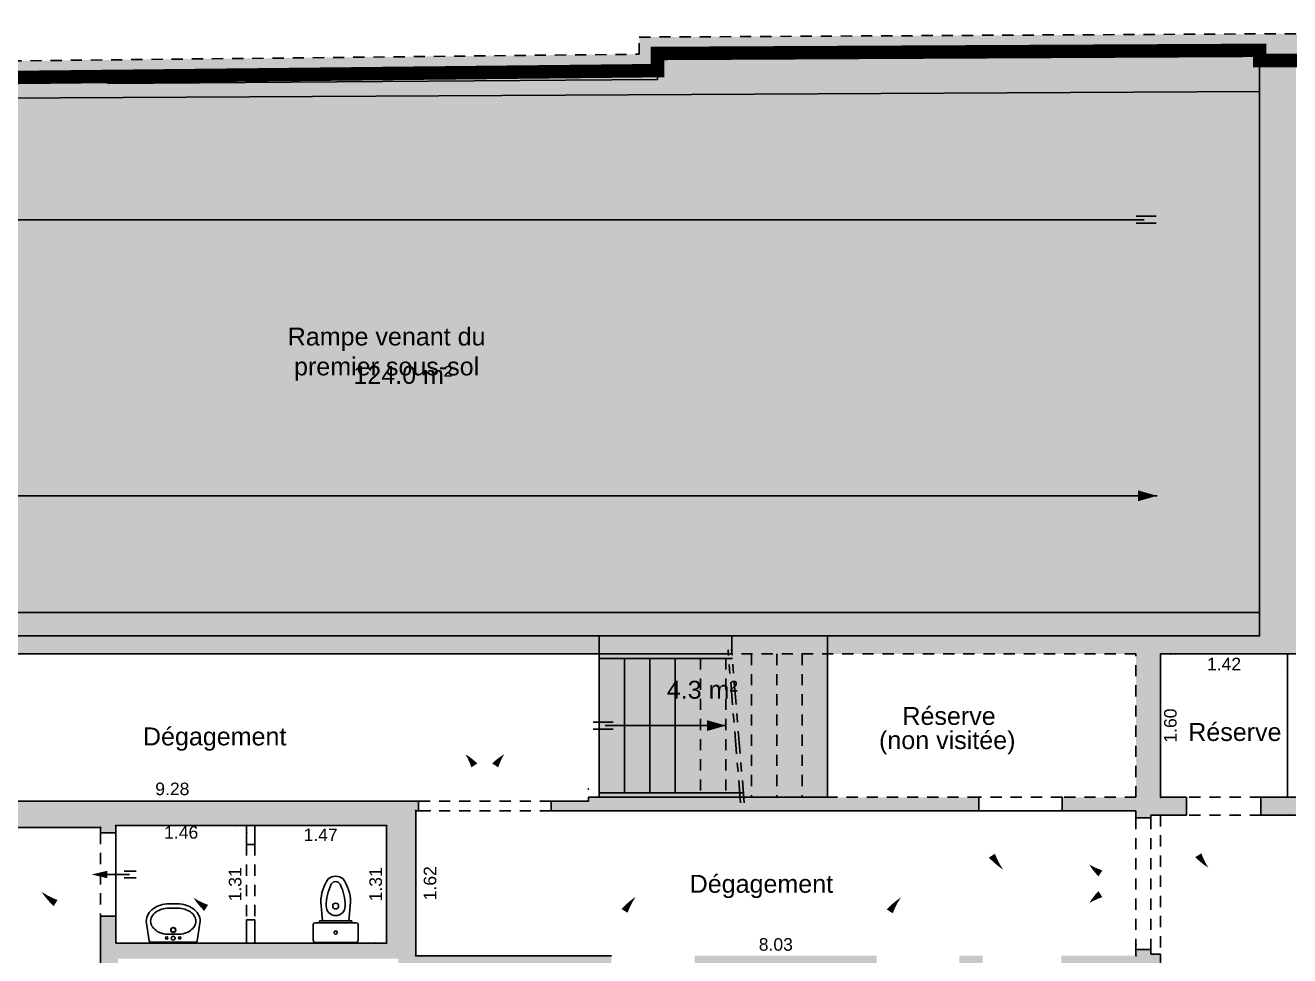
# Model space of a CAD drawing. Header units: metres. Extents: x 46.9 to 94.2, y 5.9 to 84.
# Drawn here: x 60.78 to 74.88, y 28.76 to 39.14 of the extents above; entities that cross this region are included whole.
import ezdxf
from ezdxf.enums import TextEntityAlignment as Align

# ---------------------------------------------------------------- set-up
doc = ezdxf.new("R2010")
doc.units = ezdxf.units.M
doc.header["$PDSIZE"] = 0.02
doc.linetypes.add('AXES', pattern=[2, 1.25, -0.25, 0.25, -0.25])
doc.linetypes.add('CACHE2', pattern=[0.1875, 0.125, -0.0625])
for name, color, linetype in [('GEX_BAT_cloison', 2, 'Continuous'), ('GEX_BAT_escalier_rampe', 6, 'Continuous'), ('GEX_BAT_linteau_cloison', 3, 'CACHE2'), ('GEX_BAT_linteau_mur', 6, 'CACHE2'), ('GEX_BAT_mur', 1, 'Continuous'), ('GEX_BAT_mur_bas', 150, 'Continuous'), ('GEX_EDS_sdp_3-h-180_su', 7, 'Continuous'), ('GEX_EDS_sdp_5-PK_su', 7, 'Continuous'), ('GEX_EXT_bordure', 55, 'Continuous'), ('GEX_MEP_txt_cot_plani', 30, 'Continuous'), ('GEX_MEP_txt_designation', 7, 'Continuous')]:
    doc.layers.add(name, color=color, linetype=linetype)
for name, color, linetype, true_color in [('GEX_EDS_sdp_1-SDP', 1, 'AXES', 0xff0000), ('GEX_EDS_sdp_3-h-180', 7, 'Continuous', 0xa55252), ('GEX_EDS_sdp_5-PK', 7, 'Continuous', 0x999999), ('GEX_EQU_sanitaire', 9, 'Continuous', 0x808080), ('GEX_MEP_mur_pochage', 7, 'Continuous', 0x999999), ('GEX_MEP_ouvrant_porte', 9, 'Continuous', 0x808080)]:
    doc.layers.add(name, color=color, linetype=linetype, true_color=true_color)
doc.styles.add('Cota100', font='swissl.ttf', dxfattribs={"height": 0.14})
doc.styles.add('Désignation', font='swissl.ttf', dxfattribs={"height": 0.2})
doc.styles.add('SURF', font='swissl.ttf')
doc.dimstyles.new('00SCP', dxfattribs={"dimtxt": 0.2, "dimasz": 0.1, "dimexe": 1.25, "dimexo": 0.625, "dimgap": 0.05, "dimtad": 0, "dimzin": 0, "dimdsep": 46, "dimtxsty": 'Cota100', "dimblk": 'NONE', "dimcen": 0, "dimse1": 1, "dimse2": 1, "dimsd1": 1, "dimsd2": 1, "dimclrd": 256, "dimclrt": 256, "dimaunit": 2, "dimazin": 0, "dimtfac": 1, "dimtofl": 0, "dimtmove": 0, "dimatfit": 3, "dimldrblk": 'NONE', "dimfxl": 1, "dimlwd": -1, "dimarcsym": 0})

# ---------------------------------------------------------------- blocks, each defined once
blk = doc.blocks.new('F_marche')
at = {"layer": 'GEX_BAT_escalier_rampe'}
for p, q in [((-0.038, -0.093), (-0.038, -0.229)), ((0.038, -0.093), (0.038, -0.229))]:
    blk.add_line(p, q, dxfattribs=at)
blk.add_lwpolyline([(0, 0.093, 0.0832, 0, 0), (0, 0.27, 0, 0, 0)], format="xyseb", dxfattribs=at)
blk.add_lwpolyline([(0, 0.093), (0, -0.093), (0, -0.152)], dxfattribs=at)
blk = doc.blocks.new('WC_anc')
at = {"layer": 'GEX_EQU_sanitaire'}
for p, q in [((-0.23, 0), (0.23, 0)), ((-0.25, -0.02), (-0.25, -0.2)), ((0.25, -0.02), (0.25, -0.2)), ((-0.23, -0.22), (0.23, -0.22)), ((-0.18, -0.24), (-0.18, -0.22)), ((-0.18, -0.24), (0.18, -0.24)), ((-0.146, -0.24), (-0.166, -0.451)), ((0.146, -0.24), (0.166, -0.451)), ((0.18, -0.22), (0.18, -0.24))]:
    blk.add_line(p, q, dxfattribs=at)
for centre, radius in [((0, -0.11), 0.0181), ((0, -0.406), 0.0326)]:
    blk.add_circle(centre, radius, dxfattribs=at)
for centre, radius, start, end in [((-0.23, -0.02), 0.02, 90, 180), ((0.23, -0.02), 0.02, 0, 90), ((-0.23, -0.2), 0.02, 180, 270), ((0.23, -0.2), 0.02, 270, 0), ((0, -0.406), 0.106, 0, 180), ((0.41, -0.414), 0.516, 179.1272, 207.1953), ((-0.41, -0.414), 0.516, 332.8047, 0.8728), ((0.298, -0.445), 0.464, 180.7835, 214.5961), ((-0.298, -0.445), 0.464, 325.4039, 359.2165), ((0, -0.624), 0.0552, 207.1953, 332.8047), ((0.002, -0.605), 0.134, 230.3854, 269.1264), ((-0.002, -0.605), 0.134, 270.8736, 309.6146)]:
    blk.add_arc(centre, radius, start, end, dxfattribs=at)
blk = doc.blocks.new('Lav_anc_1v')
at = {"layer": 'GEX_EQU_sanitaire'}
for points in [[(0.267, -0.014, 0.371491), (0.251, 0), (-0.251, 0, 0.371491), (-0.267, -0.014), (-0.3, -0.234, 0.13052), (-0.28, -0.31, 0.001378), (-0.279, -0.311, 0.106642), (-0.22, -0.376, 0.083438), (-0.142, -0.414, 0.072173), (-0.048, -0.428), (0.048, -0.428, 0.072173), (0.142, -0.414, 0.083438), (0.22, -0.376, 0.106642), (0.279, -0.311, 0.131922), (0.3, -0.234)], [(0.129, -0.099, 0.072173), (0.048, -0.088), (-0.048, -0.088, 0.072173), (-0.129, -0.099, 0.083438), (-0.192, -0.13, 0.106642), (-0.238, -0.18, 0.131922), (-0.252, -0.234, 0.131922), (-0.238, -0.287, 0.106642), (-0.192, -0.337, 0.083438), (-0.129, -0.368, 0.072173), (-0.048, -0.38), (0.048, -0.38, 0.072173), (0.129, -0.368, 0.083439), (0.192, -0.337, 0.106641), (0.238, -0.287, 0.131922), (0.252, -0.234, 0.131922), (0.238, -0.18, 0.106642), (0.192, -0.13, 0.083438)], [(-0.085, -0.048, -1), (-0.059, -0.048, -1)], [(0.028, -0.136, -1), (-0.028, -0.136, -1)], [(0.024, -0.136, -1), (-0.024, -0.136, -1)], [(-0.022, -0.044, -1), (0.022, -0.044, -1)], [(0.059, -0.048, -1), (0.085, -0.048, -1)]]:
    blk.add_lwpolyline(points, format="xyb", close=True, dxfattribs=at)
blk = doc.blocks.new('*D71')
at = {"color": 0, "transparency": 16777216}
for p in [(73.441, 32.127), (74.856, 32.127), (74.856, 32.014)]:
    blk.add_point(p, dxfattribs=at)
at = {"layer": 'GEX_MEP_txt_cot_plani', "transparency": 16777216, "insert": (74.149, 32.014), "char_height": 0.14, "attachment_point": 5, "rotation": 359.9999, "style": 'Cota100'}
blk.add_mtext('1.42', dxfattribs=at)
blk = doc.blocks.new('_None')
blk = doc.blocks.new('*D72')
at = {"color": 0, "transparency": 16777216}
for p in [(73.441, 32.127), (73.551, 32.127), (73.441, 30.527)]:
    blk.add_point(p, dxfattribs=at)
at = {"layer": 'GEX_MEP_txt_cot_plani', "transparency": 16777216, "insert": (73.551, 31.327), "char_height": 0.14, "attachment_point": 5, "rotation": 89.9999, "style": 'Cota100'}
blk.add_mtext('1.60', dxfattribs=at)
blk = doc.blocks.new('*D93')
at = {"color": 0, "transparency": 16777216}
for p in [(67.059, 30.62), (57.779, 30.485), (67.059, 30.485)]:
    blk.add_point(p, dxfattribs=at)
at = {"layer": 'GEX_MEP_txt_cot_plani', "transparency": 16777216, "insert": (62.419, 30.62), "char_height": 0.14, "attachment_point": 5, "rotation": 359.9999, "style": 'Cota100'}
blk.add_mtext('9.28', dxfattribs=at)
blk = doc.blocks.new('*D94')
at = {"color": 0, "transparency": 16777216}
for p in [(61.788, 30.211), (63.248, 30.211), (63.248, 30.135)]:
    blk.add_point(p, dxfattribs=at)
at = {"layer": 'GEX_MEP_txt_cot_plani', "transparency": 16777216, "insert": (62.518, 30.135), "char_height": 0.14, "attachment_point": 5, "rotation": 359.9999, "style": 'Cota100'}
blk.add_mtext('1.46', dxfattribs=at)
blk = doc.blocks.new('*D95')
at = {"color": 0, "transparency": 16777216}
for p in [(63.12, 30.211), (63.248, 30.211), (63.248, 28.901)]:
    blk.add_point(p, dxfattribs=at)
at = {"layer": 'GEX_MEP_txt_cot_plani', "transparency": 16777216, "insert": (63.12, 29.556), "char_height": 0.14, "attachment_point": 5, "rotation": 89.9999, "style": 'Cota100'}
blk.add_mtext('1.31', dxfattribs=at)
blk = doc.blocks.new('*D96')
at = {"color": 0, "transparency": 16777216}
for p in [(64.808, 30.211), (64.687, 28.901), (64.808, 28.901)]:
    blk.add_point(p, dxfattribs=at)
at = {"layer": 'GEX_MEP_txt_cot_plani', "transparency": 16777216, "insert": (64.687, 29.556), "char_height": 0.14, "attachment_point": 5, "rotation": 89.9999, "style": 'Cota100'}
blk.add_mtext('1.31', dxfattribs=at)
blk = doc.blocks.new('*D97')
at = {"color": 0, "transparency": 16777216}
for p in [(63.338, 30.211), (64.808, 30.211), (64.808, 30.109)]:
    blk.add_point(p, dxfattribs=at)
at = {"layer": 'GEX_MEP_txt_cot_plani', "transparency": 16777216, "insert": (64.073, 30.109), "char_height": 0.14, "attachment_point": 5, "rotation": 359.9999, "style": 'Cota100'}
blk.add_mtext('1.47', dxfattribs=at)
blk = doc.blocks.new('*D98')
at = {"color": 0, "transparency": 16777216}
for p in [(73.166, 28.885), (65.134, 28.76), (73.166, 28.76)]:
    blk.add_point(p, dxfattribs=at)
at = {"layer": 'GEX_MEP_txt_cot_plani', "transparency": 16777216, "insert": (69.15, 28.885), "char_height": 0.14, "attachment_point": 5, "rotation": 359.9999, "style": 'Cota100'}
blk.add_mtext('8.03', dxfattribs=at)
blk = doc.blocks.new('*D99')
at = {"color": 0, "transparency": 16777216}
for p in [(65.134, 30.377), (65.294, 30.377), (65.134, 28.76)]:
    blk.add_point(p, dxfattribs=at)
at = {"layer": 'GEX_MEP_txt_cot_plani', "transparency": 16777216, "insert": (65.294, 29.568), "char_height": 0.14, "attachment_point": 5, "rotation": 89.9999, "style": 'Cota100'}
blk.add_mtext('1.62', dxfattribs=at)
blk = doc.blocks.new('*D121')
at = {"color": 0, "transparency": 16777216}
for p in [(56.808, 30.191), (61.618, 30.191), (56.808, 29.649)]:
    blk.add_point(p, dxfattribs=at)
at = {"layer": 'GEX_MEP_txt_cot_plani', "transparency": 16777216, "insert": (59.213, 29.649), "char_height": 0.14, "attachment_point": 5, "rotation": 359.9999, "style": 'Cota100'}
blk.add_mtext('4.81', dxfattribs=at)
blk = doc.blocks.new('*D135')
at = {"color": 0, "transparency": 16777216}
for p in [(74.271, 30.328), (74.881, 30.328), (74.881, 16.061)]:
    blk.add_point(p, dxfattribs=at)
at = {"layer": 'GEX_MEP_txt_cot_plani', "transparency": 16777216, "insert": (74.271, 23.195), "char_height": 0.14, "attachment_point": 5, "rotation": 89.9999, "style": 'Cota100'}
blk.add_mtext('14.27', dxfattribs=at)

msp = doc.modelspace()

# ---------------------------------------------------------------- hatches: boundary and pattern name
at = {"layer": 'GEX_EDS_sdp_3-h-180'}
msp.add_hatch(color=256, dxfattribs=at).paths.add_polyline_path([(67.179, 30.527), (67.179, 32.126), (68.661, 32.127), (68.66, 32.327), (69.726, 32.327), (69.726, 30.527)])
at = {"layer": 'GEX_EDS_sdp_5-PK'}
msp.add_hatch(color=256, dxfattribs=at).paths.add_polyline_path([(55.013, 38.496), (61.698, 38.568), (67.831, 38.633), (67.83, 38.824), (74.546, 38.859), (74.546, 32.327), (68.66, 32.327), (68.661, 32.127), (67.179, 32.126), (67.179, 32.327), (55.013, 32.327), (55.013, 32.605)])
at = {"layer": 'GEX_MEP_mur_pochage'}
for points in [[(81.069, 38.779), (81.069, 38.512, 0.281448), (76.639, 33.075, 0.076302), (78.91, 31.037), (78.885, 31.001, 0.018049), (79.509, 30.624), (79.611, 30.808, -0.092594), (76.814, 33.124, -0.349872), (82.787, 38.706), (82.787, 38.809), (86.007, 38.825), (86.007, 38.725, -0.349816), (92.023, 33.136, -0.093692), (89.192, 30.794), (89.293, 30.61, 0.096029), (92.244, 33.074, 0.279239), (87.816, 38.55), (87.917, 38.815), (93.057, 38.841), (93.055, 39.139), (67.626, 39.007), (67.627, 38.816), (49.362, 38.621), (49.362, 38.431), (49.752, 38.431), (49.752, 38.462), (54.803, 38.516), (54.803, 38.253), (55.013, 38.253), (55.013, 38.496), (67.831, 38.633), (67.83, 38.824), (74.546, 38.859), (74.546, 32.327), (55.013, 32.327), (55.013, 32.605), (54.784, 32.605), (54.784, 32.053), (57.779, 32.102), (57.779, 32.127), (68.661, 32.127), (73.166, 32.127), (73.166, 30.527), (72.344, 30.527), (72.344, 30.377), (73.166, 30.377), (73.166, 30.298), (73.331, 30.298), (73.331, 30.328), (73.731, 30.328), (73.731, 30.527), (73.441, 30.527), (73.441, 32.127), (74.951, 32.127), (74.951, 38.748)], [(71.414, 30.377), (71.414, 30.527), (68.792, 30.527), (67.059, 30.527), (67.059, 30.485), (66.644, 30.485), (66.644, 30.377)], [(74.561, 30.527), (74.561, 30.328), (74.951, 30.328), (74.951, 30.527)]]:
    msp.add_hatch(color=256, dxfattribs=at).paths.add_polyline_path(points)
h = msp.add_hatch(color=256, dxfattribs=at)
h.paths.add_polyline_path([(73.331, 27.883), (73.441, 27.883), (73.441, 28.778), (73.331, 28.778), (73.331, 28.828), (73.166, 28.828), (73.166, 28.76), (72.336, 28.76), (72.336, 28.6), (73.166, 28.6), (73.166, 27.54), (72.986, 27.54), (72.986, 27.38), (73.166, 27.38), (73.166, 24.935), (70.708, 24.935), (70.708, 27.38), (72.056, 27.38), (72.056, 27.54), (71.456, 27.54), (71.456, 28.76), (71.196, 28.76), (71.196, 28.6), (71.281, 28.6), (71.281, 27.56), (70.481, 27.56), (70.481, 25.58), (68.511, 25.58), (68.511, 28.6), (70.276, 28.6), (70.276, 28.76), (68.246, 28.76), (68.246, 28.6), (68.341, 28.6), (68.341, 25.58), (66.461, 25.58), (66.461, 28.6), (67.316, 28.6), (67.316, 28.76), (65.134, 28.76), (65.134, 30.377), (65.164, 30.377), (65.164, 30.485), (57.779, 30.485), (57.779, 30.551), (56.733, 30.551), (56.733, 30.241), (56.754, 30.241), (56.754, 30.191), (61.618, 30.191), (61.618, 30.131), (61.788, 30.131), (61.788, 30.211), (64.808, 30.211), (64.808, 28.901), (61.788, 28.901), (61.788, 29.201), (61.618, 29.201), (61.618, 23.131), (62.178, 23.131), (62.178, 23.286), (61.813, 23.286), (61.813, 27.346), (64.958, 27.346), (64.958, 23.286), (64.858, 23.286), (64.858, 23.131), (65.448, 23.131), (65.448, 23.321), (65.088, 23.321), (65.088, 25.441), (70.548, 25.441), (70.548, 23.321), (70.178, 23.321), (70.178, 23.131), (70.478, 23.131), (70.478, 20.682), (69.178, 20.682), (69.178, 20.502), (69.513, 20.502), (69.513, 17.832), (66.023, 17.832), (66.023, 20.502), (68.248, 20.502), (68.248, 20.682), (65.078, 20.682), (65.078, 20.391), (65.743, 20.391), (65.743, 17.563), (73.331, 17.563), (73.331, 17.903), (73.166, 17.903), (73.166, 17.832), (69.691, 17.832), (69.691, 20.502), (73.166, 20.502), (73.166, 18.833), (73.331, 18.833), (73.331, 20.983), (73.166, 20.983), (73.166, 20.682), (70.708, 20.682), (70.708, 24.688), (73.166, 24.688), (73.166, 23.293), (73.331, 23.293)])
h.paths.add_polyline_path([(66.301, 25.58), (65.088, 25.58), (65.088, 28.6), (66.301, 28.6)], flags=16)
h.paths.add_polyline_path([(64.938, 27.521), (61.813, 27.521), (61.813, 28.726), (64.938, 28.726)], flags=16)

# ---------------------------------------------------------------- linework, layer by layer
at = {"layer": 'GEX_BAT_cloison'}
for p, q in [((74.856, 30.527), (74.856, 32.127)), ((63.248, 30.001), (63.248, 30.211)), ((63.338, 30.001), (63.338, 30.211)), ((63.338, 30.001), (63.248, 30.001)), ((63.248, 28.901), (63.248, 29.161)), ((63.338, 29.161), (63.248, 29.161)), ((63.338, 28.901), (63.338, 29.161))]:
    msp.add_line(p, q, dxfattribs=at)
at = {"layer": 'GEX_BAT_escalier_rampe'}
for p, q in [((56.269, 36.97), (73.259, 36.97)), ((73.168, 37.009), (73.393, 37.009)), ((73.168, 36.931), (73.393, 36.931)), ((73.402, 33.89), (56.351, 33.89)), ((67.179, 32.127), (67.179, 30.527)), ((68.665, 32.077), (67.179, 32.077)), ((67.462, 32.077), (67.462, 30.577)), ((67.745, 32.077), (67.745, 30.577)), ((68.028, 32.077), (68.028, 30.577)), ((67.337, 31.366), (67.111, 31.366)), ((68.594, 31.327), (67.246, 31.327)), ((67.337, 31.288), (67.111, 31.288)), ((68.788, 30.577), (67.179, 30.577)), ((72.344, 30.377), (71.414, 30.377)), ((61.788, 30.131), (61.788, 29.201))]:
    msp.add_line(p, q, dxfattribs=at)
at = {"layer": 'GEX_BAT_escalier_rampe', "linetype": 'AXES', "ltscale": 0.2}
for p, q in [((68.757, 30.464), (68.617, 32.173)), ((68.797, 30.467), (68.657, 32.176))]:
    msp.add_line(p, q, dxfattribs=at)
at = {"layer": 'GEX_BAT_escalier_rampe', "linetype": 'CACHE2'}
for p, q in [((68.311, 32.077), (68.311, 30.577)), ((68.594, 32.077), (68.594, 30.577)), ((68.877, 32.127), (68.877, 30.527)), ((69.16, 32.127), (69.16, 30.527)), ((69.443, 32.127), (69.443, 30.527)), ((69.726, 32.127), (69.726, 30.527))]:
    msp.add_line(p, q, dxfattribs=at)
at = {"layer": 'GEX_BAT_escalier_rampe'}
for points in [[(73.19, 33.89, 0.121, 0, 0), (73.402, 33.89, 0, 0, 0)], [(68.381, 31.327, 0.121, 0, 0), (68.594, 31.327, 0, 0, 0)]]:
    msp.add_lwpolyline(points, format="xyseb", dxfattribs=at)
at = {"layer": 'GEX_BAT_linteau_cloison'}
for p, q in [((63.248, 30.001), (63.248, 29.161)), ((63.338, 30.001), (63.338, 29.161))]:
    msp.add_line(p, q, dxfattribs=at)
at = {"layer": 'GEX_BAT_linteau_mur'}
for p, q in [((66.644, 30.485), (65.164, 30.485)), ((72.344, 30.527), (71.414, 30.527)), ((74.561, 30.527), (73.731, 30.527)), ((66.644, 30.377), (65.164, 30.377)), ((72.344, 30.377), (71.414, 30.377)), ((73.441, 30.328), (73.441, 28.778)), ((74.561, 30.328), (73.731, 30.328)), ((73.166, 30.298), (73.166, 28.828)), ((73.331, 30.298), (73.331, 28.828)), ((61.618, 30.131), (61.618, 29.201)), ((61.788, 30.131), (61.788, 29.201))]:
    msp.add_line(p, q, dxfattribs=at)
at = {"layer": 'GEX_BAT_mur', "linetype": 'CACHE2'}
for p, q in [((67.626, 39.007), (93.055, 39.139)), ((67.627, 38.816), (67.626, 39.007)), ((49.362, 38.621), (67.627, 38.816)), ((73.166, 32.127), (68.661, 32.127)), ((73.166, 30.527), (73.166, 32.127)), ((71.414, 30.527), (68.792, 30.527)), ((73.166, 30.527), (72.344, 30.527))]:
    msp.add_line(p, q, dxfattribs=at)
at = {"layer": 'GEX_BAT_mur'}
for p, q in [((67.83, 38.824), (74.546, 38.859)), ((67.83, 38.824), (67.831, 38.633)), ((74.546, 38.859), (74.546, 32.327)), ((55.013, 38.496), (67.831, 38.633)), ((74.546, 32.327), (55.013, 32.327)), ((68.661, 32.127), (57.779, 32.127)), ((73.441, 32.127), (74.951, 32.127)), ((73.441, 30.527), (73.441, 32.127)), ((57.779, 30.485), (65.164, 30.485)), ((65.164, 30.377), (65.164, 30.485)), ((66.644, 30.377), (66.644, 30.485)), ((66.644, 30.485), (67.059, 30.485)), ((67.059, 30.485), (67.059, 30.527)), ((68.792, 30.527), (67.059, 30.527)), ((71.414, 30.377), (71.414, 30.527)), ((72.344, 30.377), (72.344, 30.527)), ((73.441, 30.527), (73.731, 30.527)), ((73.731, 30.328), (73.731, 30.527)), ((74.561, 30.328), (74.561, 30.527)), ((74.561, 30.527), (74.951, 30.527)), ((65.134, 28.76), (65.134, 30.377)), ((65.134, 30.377), (65.164, 30.377)), ((66.644, 30.377), (71.414, 30.377)), ((72.344, 30.377), (73.166, 30.377)), ((73.166, 30.298), (73.166, 30.377)), ((73.331, 30.328), (73.331, 30.298)), ((73.331, 30.328), (73.731, 30.328)), ((74.561, 30.328), (74.951, 30.328)), ((61.618, 30.191), (56.754, 30.191)), ((61.618, 30.131), (61.618, 30.191)), ((61.788, 30.131), (61.788, 30.211)), ((64.808, 30.211), (61.788, 30.211)), ((64.808, 28.901), (64.808, 30.211)), ((73.331, 30.298), (73.166, 30.298)), ((61.618, 30.131), (61.788, 30.131)), ((61.618, 23.131), (61.618, 29.201)), ((61.618, 29.201), (61.788, 29.201)), ((61.788, 28.901), (61.788, 29.201)), ((64.808, 28.901), (61.788, 28.901)), ((73.166, 28.76), (73.166, 28.828)), ((73.331, 28.828), (73.166, 28.828)), ((73.331, 28.828), (73.331, 28.778)), ((73.441, 28.778), (73.331, 28.778)), ((73.441, 28.778), (73.441, 27.883)), ((65.134, 28.76), (67.316, 28.76))]:
    msp.add_line(p, q, dxfattribs=at)
at = {"layer": 'GEX_BAT_mur_bas'}
for p, q in [((61.698, 38.568), (61.698, 38.488)), ((61.698, 38.488), (67.832, 38.534)), ((67.831, 38.633), (67.832, 38.534))]:
    msp.add_line(p, q, dxfattribs=at)
at = {"layer": 'GEX_EDS_sdp_1-SDP', "const_width": 0.15, "flags": 128}
msp.add_lwpolyline([(93.047, 27.148), (93.676, 37.204), (93.91, 37.204), (94.022, 38.994), (93.206, 38.989), (93.207, 38.841), (90.677, 38.829), (87.917, 38.815), (87.816, 38.55), (87.893, 38.522), (87.802, 38.332, 0.105487), (86.007, 38.725), (86.007, 38.825), (82.787, 38.809), (82.787, 38.706, 0.065069), (81.125, 38.355), (81.069, 38.512), (81.069, 38.779), (74.951, 38.746), (74.546, 38.746), (74.546, 38.859), (67.83, 38.824), (67.831, 38.633), (55.013, 38.496), (55.013, 32.327), (57.779, 32.327), (57.779, 32.127), (57.779, 30.485), (57.779, 30.191), (56.808, 30.191), (56.808, 28.78), (56.858, 28.78), (56.858, 28.725), (56.808, 28.725), (56.808, 26.76), (56.858, 26.76), (56.858, 26.705), (56.808, 26.705), (56.808, 24.635), (55.723, 24.635), (55.723, 20.322), (56.808, 20.322), (56.808, 20.277), (56.808, 18.241), (56.808, 17.939), (56.808, 16.001), (56.808, 14.052), (56.858, 14.052), (56.858, 13.997), (56.808, 13.997), (56.808, 12.042), (56.858, 12.042), (56.858, 11.987), (56.808, 11.987), (56.808, 10.022), (56.858, 10.022), (56.858, 9.967), (56.808, 9.967), (56.808, 8.31), (57.759, 8.314), (57.76, 8.054), (57.76, 6.414), (61.452, 6.432), (69.539, 6.469), (81.317, 6.524), (81.317, 6.623), (81.582, 6.624), (85.496, 6.643), (91.261, 6.67), (91.411, 6.67), (91.411, 6.528), (92.008, 6.53), (92.008, 8.33), (91.865, 8.33), (91.862, 8.48), (91.862, 19.262), (91.828, 19.262), (91.828, 19.497), (91.828, 22.722)], format="xyb", close=True, dxfattribs=at)
at = {"layer": 'GEX_EDS_sdp_3-h-180', "flags": 128}
msp.add_lwpolyline([(67.179, 30.527), (67.179, 32.126), (68.661, 32.127), (68.66, 32.327), (69.726, 32.327), (69.726, 30.527)], close=True, dxfattribs=at)
at = {"layer": 'GEX_EDS_sdp_5-PK', "flags": 128}
msp.add_lwpolyline([(55.013, 38.496), (61.698, 38.568), (67.831, 38.633), (67.83, 38.824), (74.546, 38.859), (74.546, 32.327), (68.66, 32.327), (68.661, 32.127), (67.179, 32.126), (67.179, 32.327), (55.013, 32.327), (55.013, 32.605), (55.013, 32.605)], close=True, dxfattribs=at)
at = {"layer": 'GEX_EXT_bordure'}
for p, q in [((55.828, 38.302), (74.548, 38.399)), ((74.546, 32.59), (55.824, 32.59))]:
    msp.add_line(p, q, dxfattribs=at)
at = {"layer": 'GEX_MEP_ouvrant_porte', "flags": 128}
for points in [[(65.164, 30.485, 0, 0, 0), (65.687, 31.008, 0, 0.08, -0.054328), (65.788, 30.883, 0, 0, -0.143039), (65.904, 30.485, 0, 0, -0.143039)], [(66.644, 30.485, 0, 0, 0), (66.121, 31.008, 0, 0.08, 0.054328), (66.02, 30.883, 0, 0, 0.143039), (65.904, 30.485, 0, 0, 0.143039)], [(71.414, 30.377, 0, 0, 0.143039), (71.56, 29.876, 0.08, 0, 0.054328), (71.686, 29.719, 0, 0, 0), (72.344, 30.377, 0, 0, 0)], [(73.166, 30.298, 0, 0, 0), (72.646, 29.778, 0, 0.08, 0.054328), (72.77, 29.678, 0, 0, 0.143039), (73.166, 29.563, 0, 0, 0.143039)], [(73.731, 30.328, 0, 0, 0.143039), (73.862, 29.881, 0.08, 0, 0.054328), (73.974, 29.741, 0, 0, 0), (74.561, 30.328, 0, 0, 0)], [(61.618, 30.131, 0, 0, 0), (60.96, 29.473, 0, 0.08, 0.054328), (61.117, 29.347, 0, 0, 0.143039), (61.618, 29.201, 0, 0, 0.143039)], [(63.248, 30.001, 0, 0, 0), (62.654, 29.407, 0, 0.08, 0.054328), (62.796, 29.293, 0, 0, 0.143039), (63.248, 29.161, 0, 0, 0.143039)], [(73.166, 28.828, 0, 0, 0), (72.646, 29.347, 0, 0.08, -0.054328), (72.77, 29.447, 0, 0, -0.143039), (73.166, 29.563, 0, 0, -0.143039)], [(68.246, 28.76, 0, 0, 0), (67.588, 29.418, 0, 0.08, 0.054328), (67.462, 29.26, 0, 0, 0.143039), (67.316, 28.76, 0, 0, 0.143039)], [(71.196, 28.76, 0, 0, 0), (70.545, 29.41, 0, 0.08, 0.054328), (70.42, 29.255, 0, 0, 0.143039), (70.276, 28.76, 0, 0, 0.143039)]]:
    msp.add_lwpolyline(points, format="xyseb", dxfattribs=at)

# ---------------------------------------------------------------- block references
at = {"layer": 'GEX_BAT_escalier_rampe', "rotation": 89.99994240709744}
msp.add_blockref('F_marche', (61.788, 29.666), dxfattribs=at)
at = {"layer": 'GEX_EQU_sanitaire', "rotation": 179.9999424070974}
for name, p in [('WC_anc', (64.241, 28.908)), ('Lav_anc_1v', (62.429, 28.911))]:
    msp.add_blockref(name, p, dxfattribs=at)

# ---------------------------------------------------------------- texts
at = {"layer": 'GEX_EDS_sdp_3-h-180_su', "style": 'SURF'}
msp.add_text('4.3 m²', height=0.2, dxfattribs=at).set_placement((68.33, 31.727), align=Align.MIDDLE_CENTER)
at = {"layer": 'GEX_EDS_sdp_5-PK_su', "style": 'SURF'}
msp.add_text('124.0 m²', height=0.2, dxfattribs=at).set_placement((64.99, 35.239), align=Align.MIDDLE_CENTER)
msp.add_text('124.0 m²', height=0.2, dxfattribs=at).set_placement((64.99, 35.239), align=Align.MIDDLE_CENTER)
at = {"layer": 'GEX_MEP_txt_designation', "char_height": 0.2, "attachment_point": 5, "rotation": 359.9999, "style": 'Désignation'}
for s, insert, width in [('Rampe venant du premier sous-sol', (64.809, 35.47), 2.42275), ('Réserve', (71.082, 31.433), 2.09511), ('Dégagement', (62.891, 31.176), 2.00178), ('Réserve', (74.27, 31.254), 2.09511), ('(non visitée)', (71.062, 31.135), 2.09511), ('Dégagement', (68.989, 29.532), 2.00178)]:
    msp.add_mtext(s, dxfattribs=dict(at, insert=insert, width=width))

# ---------------------------------------------------------------- dimensions: what is measured, and where the dimension line sits
at = {"layer": 'GEX_MEP_txt_cot_plani'}
for p1, p2, distance, picture, middle in [((73.441199337, 32.126703875), (74.856199337, 32.126702452), -0.112575889, '*D71', (74.148699224, 32.014127274)), ((73.441, 30.527), (73.441, 32.127), -0.11, '*D72', (73.551, 31.327)), ((57.779, 30.485), (67.059, 30.485), 0.135, '*D93', (62.419, 30.62)), ((65.134, 28.76), (65.134, 30.377), -0.16, '*D99', (65.294, 29.568)), ((61.618, 30.191), (56.808, 30.191), 0.542, '*D121', (59.213, 29.649)), ((61.788, 30.211), (63.248, 30.211), -0.076, '*D94', (62.518, 30.135)), ((63.248, 28.901), (63.248, 30.211), 0.128, '*D95', (63.12, 29.556)), ((63.338, 30.211), (64.808, 30.211), -0.102, '*D97', (64.073, 30.109)), ((64.808, 30.211), (64.808, 28.901), -0.121, '*D96', (64.687, 29.556)), ((65.134, 28.76), (73.166, 28.76), 0.125, '*D98', (69.15, 28.885))]:
    dim = msp.add_aligned_dim(p1=p1, p2=p2, distance=distance, dimstyle='00SCP', override={"dimtxt": 0.14}, dxfattribs=at)
    dim.commit()
    dim.dimension.update_dxf_attribs({"geometry": picture, "text_midpoint": middle})
dim = msp.add_aligned_dim(p1=(74.881, 16.061), p2=(74.881, 30.328), distance=0.611, dimstyle='00SCP', dxfattribs=at)
dim.commit()
dim.dimension.update_dxf_attribs({"geometry": '*D135', "text_midpoint": (74.271, 23.195)})

doc.saveas('drawing.dxf')
